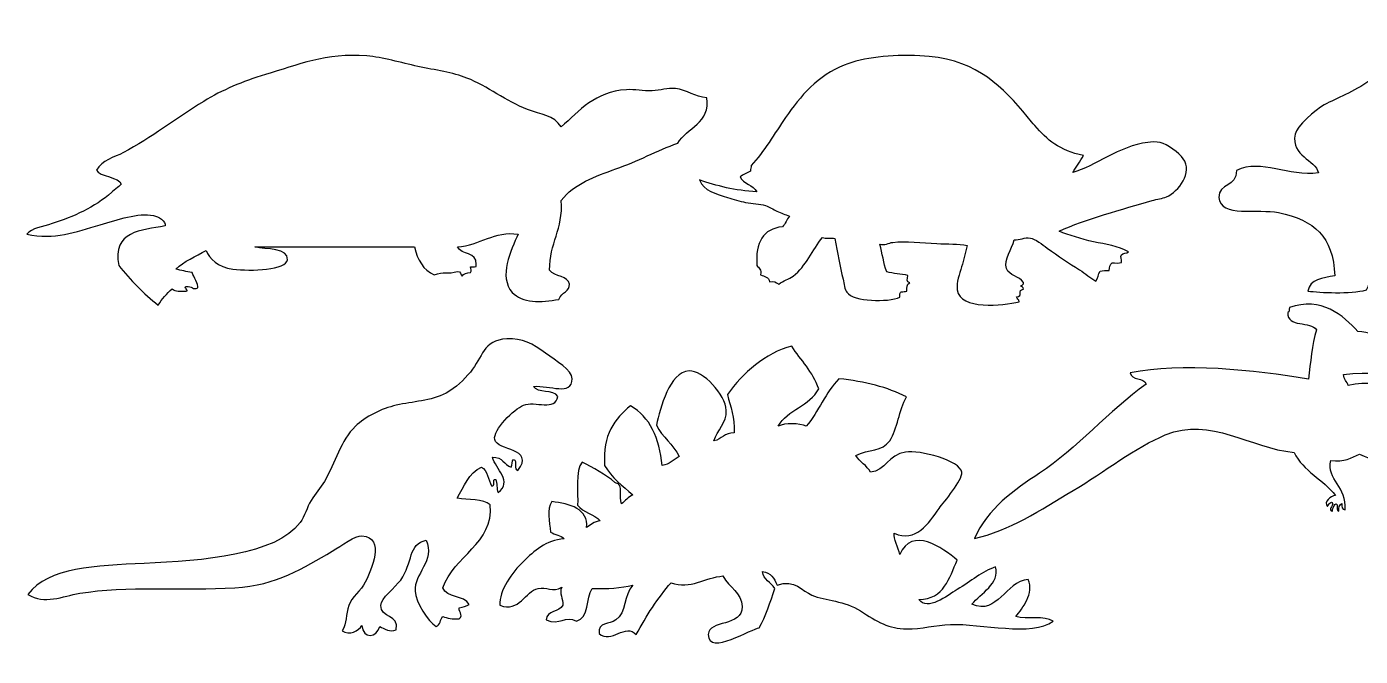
# Model space of a CAD drawing. Header units: centimetres. Extents: x -66 to 65, y -66 to 66.
# Drawn here: x -65.9 to -43.3, y -53.7 to -43.03 of the extents above; entities that cross this region are included whole.
import ezdxf

# ---------------------------------------------------------------- set-up
doc = ezdxf.new("R2010")
doc.units = ezdxf.units.CM
doc.header["$MEASUREMENT"] = 0
doc.layers.add('Layer 1', color=7, linetype='Continuous')

msp = doc.modelspace()

# ---------------------------------------------------------------- linework, layer by layer
at = {"layer": 'Layer 1'}
for points, knots in [([(-37.27991, -46.17779), (-37.09597, -46.59578), (-36.34477, -46.4465), (-35.83132, -46.53498), (-35.83132, -46.53498), (-36.10588, -46.72297), (-36.37305, -46.8941), (-36.76398, -46.89217), (-36.76398, -46.89217), (-36.90085, -46.89151), (-37.03716, -46.81735), (-37.1807, -46.81279), (-37.1807, -46.81279), (-37.37369, -46.8067), (-37.57919, -46.91852), (-37.75617, -46.81279), (-37.75617, -46.81279), (-37.80263, -47.01107), (-37.7581, -47.30036), (-37.83555, -47.46763), (-37.83555, -47.46763), (-38.02542, -47.5823), (-38.54188, -47.61926), (-38.76821, -47.50732), (-38.76821, -47.50732), (-38.81904, -47.52264), (-38.88071, -47.52711), (-38.90712, -47.56685), (-38.90712, -47.56685), (-38.92723, -47.37458), (-38.72821, -47.22996), (-38.47056, -47.24935), (-38.47056, -47.24935), (-38.4998, -47.14627), (-38.54472, -47.05893), (-38.60947, -46.99138), (-38.60947, -46.99138), (-40.04073, -47.10248), (-42.03498, -47.37116), (-43.114, -46.75325), (-43.114, -46.75325), (-43.17136, -46.96709), (-43.07997, -47.32967), (-43.19338, -47.48747), (-43.19338, -47.48747), (-43.4723, -47.56076), (-43.98179, -47.53123), (-44.18557, -47.50731), (-44.18557, -47.50731), (-44.1512, -47.30358), (-43.93443, -47.28218), (-43.72916, -47.24934), (-43.72916, -47.24934), (-43.76321, -46.5733), (-44.07129, -46.30949), (-44.68166, -46.17778), (-44.68166, -46.17778), (-45.02586, -46.10351), (-45.67435, -46.26689), (-45.69369, -45.91981), (-45.69369, -45.91981), (-45.70753, -45.67121), (-45.3828, -45.75008), (-45.39603, -45.4634), (-45.39603, -45.4634), (-44.97375, -45.258), (-44.51079, -45.57487), (-44.00697, -45.50309), (-44.00697, -45.50309), (-44.06132, -45.27055), (-44.47388, -45.23613), (-44.40385, -44.84825), (-44.40385, -44.84825), (-44.38001, -44.71625), (-44.05476, -44.4364), (-43.90776, -44.35216), (-43.90776, -44.35216), (-43.69694, -44.23135), (-43.41235, -44.14086), (-43.13385, -43.93544), (-43.13385, -43.93544), (-42.92591, -43.78206), (-42.64202, -43.56436), (-42.39963, -43.47903), (-42.39963, -43.47903), (-42.13915, -43.38733), (-41.81723, -43.35319), (-41.5265, -43.28059), (-41.5265, -43.28059), (-41.24109, -43.20931), (-40.94598, -43.09459), (-40.67322, -43.06231), (-40.67322, -43.06231), (-40.36683, -43.02606), (-40.19633, -43.17859), (-39.99853, -43.22106), (-39.99853, -43.22106), (-39.70894, -43.28326), (-39.48754, -43.28369), (-39.26431, -43.35997), (-39.26431, -43.35997), (-38.64992, -43.56992), (-38.1052, -43.94443), (-37.63712, -44.35216), (-37.63712, -44.35216), (-37.59426, -44.71983), (-37.435, -44.92377), (-37.2204, -45.22529), (-37.2204, -45.22529), (-37.10861, -45.38237), (-36.85885, -45.68741), (-36.86321, -45.80076), (-36.86321, -45.80076), (-36.87018, -45.98234), (-37.12312, -46.08659), (-37.27991, -46.17779)], [0, 0, 0, 0, 0.03333333, 0.03333333, 0.03333333, 0.03333333, 0.06666667, 0.06666667, 0.06666667, 0.06666667, 0.1, 0.1, 0.1, 0.1, 0.13333333, 0.13333333, 0.13333333, 0.13333333, 0.16666667, 0.16666667, 0.16666667, 0.16666667, 0.2, 0.2, 0.2, 0.2, 0.23333333, 0.23333333, 0.23333333, 0.23333333, 0.26666667, 0.26666667, 0.26666667, 0.26666667, 0.3, 0.3, 0.3, 0.3, 0.33333333, 0.33333333, 0.33333333, 0.33333333, 0.36666667, 0.36666667, 0.36666667, 0.36666667, 0.4, 0.4, 0.4, 0.4, 0.43333333, 0.43333333, 0.43333333, 0.43333333, 0.46666667, 0.46666667, 0.46666667, 0.46666667, 0.5, 0.5, 0.5, 0.5, 0.53333333, 0.53333333, 0.53333333, 0.53333333, 0.56666667, 0.56666667, 0.56666667, 0.56666667, 0.6, 0.6, 0.6, 0.6, 0.63333333, 0.63333333, 0.63333333, 0.63333333, 0.66666667, 0.66666667, 0.66666667, 0.66666667, 0.7, 0.7, 0.7, 0.7, 0.73333333, 0.73333333, 0.73333333, 0.73333333, 0.76666667, 0.76666667, 0.76666667, 0.76666667, 0.8, 0.8, 0.8, 0.8, 0.83333333, 0.83333333, 0.83333333, 0.83333333, 0.86666667, 0.86666667, 0.86666667, 0.86666667, 0.9, 0.9, 0.9, 0.9, 0.93333333, 0.93333333, 0.93333333, 0.93333333, 1, 1, 1, 1]), ([(-56.84153, -44.72584), (-56.52736, -44.44276), (-56.27567, -44.13349), (-55.73621, -44.09417), (-55.73621, -44.09417), (-55.59336, -44.08375), (-55.45483, -44.12007), (-55.30192, -44.11391), (-55.30192, -44.11391), (-55.15997, -44.10819), (-55.03818, -44.05972), (-54.90719, -44.07441), (-54.90719, -44.07441), (-54.70756, -44.09693), (-54.57112, -44.2185), (-54.37421, -44.23234), (-54.37421, -44.23234), (-54.30513, -44.6529), (-54.71349, -44.74172), (-54.86766, -45.00215), (-54.86766, -45.00215), (-55.21098, -45.12261), (-55.55253, -45.30923), (-55.91382, -45.43641), (-55.91382, -45.43641), (-56.2659, -45.56037), (-56.62351, -45.69102), (-56.84153, -45.96939), (-56.84153, -45.96939), (-56.80303, -46.46845), (-57.04502, -46.68705), (-57.03899, -47.15374), (-57.03899, -47.15374), (-56.94797, -47.27251), (-56.71943, -47.24452), (-56.70339, -47.39057), (-56.70339, -47.39057), (-56.69008, -47.51188), (-56.83304, -47.52225), (-56.88103, -47.64719), (-56.88103, -47.64719), (-57.18742, -47.70426), (-57.5068, -47.7091), (-57.67055, -47.52874), (-57.67055, -47.52874), (-57.90928, -47.2659), (-57.69304, -46.80907), (-57.57189, -46.54182), (-57.57189, -46.54182), (-57.96855, -46.48073), (-58.22308, -46.73272), (-58.59831, -46.75894), (-58.59831, -46.75894), (-58.53624, -46.90078), (-58.26533, -46.83395), (-58.28245, -47.05498), (-58.28245, -47.05498), (-58.26218, -47.12131), (-58.34386, -47.08567), (-58.38117, -47.09443), (-58.38117, -47.09443), (-58.37897, -47.14354), (-58.34415, -47.1556), (-58.38117, -47.19317), (-58.38117, -47.19317), (-58.44001, -47.20008), (-58.50134, -47.20455), (-58.51934, -47.25236), (-58.51934, -47.25236), (-58.54794, -47.22831), (-58.54575, -47.17354), (-58.59832, -47.17341), (-58.59832, -47.17341), (-58.76794, -47.22757), (-58.8297, -47.16508), (-58.9931, -47.23265), (-58.9931, -47.23265), (-59.18111, -47.15089), (-59.27816, -46.97823), (-59.32862, -46.75891), (-59.32862, -46.75891), (-60.23006, -46.75891), (-61.13144, -46.75891), (-62.03285, -46.75891), (-62.03285, -46.75891), (-61.84177, -46.8023), (-61.45873, -46.77352), (-61.48021, -46.97603), (-61.48021, -46.97603), (-61.49788, -47.14367), (-62.09703, -47.1755), (-62.40789, -47.13396), (-62.40789, -47.13396), (-62.66377, -47.09975), (-62.79963, -46.95965), (-62.86189, -46.81813), (-62.86189, -46.81813), (-63.03813, -46.91825), (-63.23064, -47.00207), (-63.3751, -47.13396), (-63.3751, -47.13396), (-63.28885, -47.15955), (-63.19082, -47.17333), (-63.09877, -47.19317), (-63.09877, -47.19317), (-63.06149, -47.26659), (-62.99431, -47.39701), (-63.00008, -47.44974), (-63.00008, -47.44974), (-63.08057, -47.49726), (-63.09758, -47.4163), (-63.19743, -47.43003), (-63.19743, -47.43003), (-63.25847, -47.43191), (-63.13639, -47.50705), (-63.19743, -47.50896), (-63.19743, -47.50896), (-63.29337, -47.5128), (-63.38616, -47.51346), (-63.43431, -47.46946), (-63.43431, -47.46946), (-63.53012, -47.54479), (-63.60523, -47.64067), (-63.67119, -47.74584), (-63.67119, -47.74584), (-63.92082, -47.54804), (-64.14146, -47.32126), (-64.34233, -47.07472), (-64.34233, -47.07472), (-64.44539, -46.48473), (-63.96704, -46.47621), (-63.55271, -46.40363), (-63.55271, -46.40363), (-63.53456, -46.32076), (-63.67545, -46.24067), (-63.75012, -46.22594), (-63.75012, -46.22594), (-64.01372, -46.17395), (-64.35887, -46.29804), (-64.65812, -46.38387), (-64.65812, -46.38387), (-65.07873, -46.50452), (-65.42777, -46.64573), (-65.90166, -46.5418), (-65.90166, -46.5418), (-65.81874, -46.43771), (-65.63261, -46.4194), (-65.4674, -46.36413), (-65.4674, -46.36413), (-65.11188, -46.24517), (-64.75218, -46.09436), (-64.46071, -45.83113), (-64.46071, -45.83113), (-64.41623, -45.79099), (-64.3014, -45.70836), (-64.30281, -45.69299), (-64.30281, -45.69299), (-64.31339, -45.57469), (-64.67532, -45.57088), (-64.71733, -45.45611), (-64.71733, -45.45611), (-64.62481, -45.28852), (-64.4192, -45.24185), (-64.26333, -45.16007), (-64.26333, -45.16007), (-63.79203, -44.91266), (-63.37033, -44.57815), (-62.90133, -44.29158), (-62.90133, -44.29158), (-62.58412, -44.09772), (-62.24646, -43.95529), (-61.85522, -43.83753), (-61.85522, -43.83753), (-61.31899, -43.67621), (-60.82401, -43.46571), (-60.13789, -43.52178), (-60.13789, -43.52178), (-59.86815, -43.54379), (-59.55808, -43.63796), (-59.2694, -43.69939), (-59.2694, -43.69939), (-58.97659, -43.7617), (-58.67676, -43.80342), (-58.44038, -43.8968), (-58.44038, -43.8968), (-58.09272, -44.03407), (-57.77495, -44.28748), (-57.41401, -44.42975), (-57.41401, -44.42975), (-57.18234, -44.5211), (-56.96748, -44.52269), (-56.84153, -44.72584)], [0, 0, 0, 0, 0.02040816, 0.02040816, 0.02040816, 0.02040816, 0.04081633, 0.04081633, 0.04081633, 0.04081633, 0.06122449, 0.06122449, 0.06122449, 0.06122449, 0.08163265, 0.08163265, 0.08163265, 0.08163265, 0.10204082, 0.10204082, 0.10204082, 0.10204082, 0.12244898, 0.12244898, 0.12244898, 0.12244898, 0.14285714, 0.14285714, 0.14285714, 0.14285714, 0.16326531, 0.16326531, 0.16326531, 0.16326531, 0.18367347, 0.18367347, 0.18367347, 0.18367347, 0.20408163, 0.20408163, 0.20408163, 0.20408163, 0.2244898, 0.2244898, 0.2244898, 0.2244898, 0.24489796, 0.24489796, 0.24489796, 0.24489796, 0.26530612, 0.26530612, 0.26530612, 0.26530612, 0.28571429, 0.28571429, 0.28571429, 0.28571429, 0.30612245, 0.30612245, 0.30612245, 0.30612245, 0.32653061, 0.32653061, 0.32653061, 0.32653061, 0.34693878, 0.34693878, 0.34693878, 0.34693878, 0.36734694, 0.36734694, 0.36734694, 0.36734694, 0.3877551, 0.3877551, 0.3877551, 0.3877551, 0.40816327, 0.40816327, 0.40816327, 0.40816327, 0.42857143, 0.42857143, 0.42857143, 0.42857143, 0.44897959, 0.44897959, 0.44897959, 0.44897959, 0.46938776, 0.46938776, 0.46938776, 0.46938776, 0.48979592, 0.48979592, 0.48979592, 0.48979592, 0.51020408, 0.51020408, 0.51020408, 0.51020408, 0.53061224, 0.53061224, 0.53061224, 0.53061224, 0.55102041, 0.55102041, 0.55102041, 0.55102041, 0.57142857, 0.57142857, 0.57142857, 0.57142857, 0.59183673, 0.59183673, 0.59183673, 0.59183673, 0.6122449, 0.6122449, 0.6122449, 0.6122449, 0.63265306, 0.63265306, 0.63265306, 0.63265306, 0.65306122, 0.65306122, 0.65306122, 0.65306122, 0.67346939, 0.67346939, 0.67346939, 0.67346939, 0.69387755, 0.69387755, 0.69387755, 0.69387755, 0.71428571, 0.71428571, 0.71428571, 0.71428571, 0.73469388, 0.73469388, 0.73469388, 0.73469388, 0.75510204, 0.75510204, 0.75510204, 0.75510204, 0.7755102, 0.7755102, 0.7755102, 0.7755102, 0.79591837, 0.79591837, 0.79591837, 0.79591837, 0.81632653, 0.81632653, 0.81632653, 0.81632653, 0.83673469, 0.83673469, 0.83673469, 0.83673469, 0.85714286, 0.85714286, 0.85714286, 0.85714286, 0.87755102, 0.87755102, 0.87755102, 0.87755102, 0.89795918, 0.89795918, 0.89795918, 0.89795918, 0.91836735, 0.91836735, 0.91836735, 0.91836735, 0.93877551, 0.93877551, 0.93877551, 0.93877551, 0.95918367, 0.95918367, 0.95918367, 0.95918367, 1, 1, 1, 1]), ([(-47.99096, -45.21058), (-48.04385, -45.31289), (-48.1132, -45.3987), (-48.17082, -45.49628), (-48.17082, -45.49628), (-47.79289, -45.3937), (-47.38636, -45.04479), (-46.90103, -44.98839), (-46.90103, -44.98839), (-46.84036, -44.98135), (-46.75511, -44.97386), (-46.68939, -44.98839), (-46.68939, -44.98839), (-46.5658, -45.01567), (-46.37012, -45.16598), (-46.29786, -45.2635), (-46.29786, -45.2635), (-46.12842, -45.49226), (-46.37755, -45.82262), (-46.58358, -45.90898), (-46.58358, -45.90898), (-46.65264, -45.93798), (-46.74315, -45.94756), (-46.82697, -45.97248), (-46.82697, -45.97248), (-47.32404, -46.12036), (-47.95701, -46.28688), (-48.40365, -46.49101), (-48.40365, -46.49101), (-48.23096, -46.5615), (-48.02993, -46.62457), (-47.82165, -46.67087), (-47.82165, -46.67087), (-47.61316, -46.71723), (-47.39578, -46.74146), (-47.22909, -46.8402), (-47.22909, -46.8402), (-47.25214, -46.87356), (-47.3241, -46.85803), (-47.34545, -46.89309), (-47.34545, -46.89309), (-47.37246, -46.92783), (-47.33309, -46.96691), (-47.34545, -47.02006), (-47.34545, -47.02006), (-47.38022, -47.04173), (-47.45261, -47.02578), (-47.5042, -47.03067), (-47.5042, -47.03067), (-47.54587, -47.04893), (-47.54637, -47.1084), (-47.55712, -47.15764), (-47.55712, -47.15764), (-47.61239, -47.15523), (-47.66274, -47.1578), (-47.70526, -47.16822), (-47.70526, -47.16822), (-47.73971, -47.21489), (-47.74728, -47.28839), (-47.77934, -47.33747), (-47.77934, -47.33747), (-47.87893, -47.28974), (-47.95486, -47.20764), (-48.05445, -47.14702), (-48.05445, -47.14702), (-48.24648, -47.03013), (-48.40725, -46.91567), (-48.6047, -46.77668), (-48.6047, -46.77668), (-48.6837, -46.72101), (-48.8116, -46.62005), (-48.8904, -46.60735), (-48.8904, -46.60735), (-48.99094, -46.59108), (-49.07058, -46.64323), (-49.16554, -46.6391), (-49.16554, -46.6391), (-49.2002, -46.79986), (-49.34477, -46.9665), (-49.29251, -47.12588), (-49.29251, -47.12588), (-49.25049, -47.25391), (-49.07833, -47.24349), (-49.00681, -47.35863), (-49.00681, -47.35863), (-49.00406, -47.39316), (-49.01938, -47.40959), (-49.04912, -47.41157), (-49.04912, -47.41157), (-49.04256, -47.44022), (-49.00496, -47.4379), (-49.00681, -47.47504), (-49.00681, -47.47504), (-49.11584, -47.48639), (-49.00538, -47.59947), (-49.1232, -47.60201), (-49.1232, -47.60201), (-49.12106, -47.64223), (-49.0787, -47.64215), (-49.08087, -47.68665), (-49.08087, -47.68665), (-49.36091, -47.75555), (-50.07904, -47.83275), (-50.12846, -47.48557), (-50.12846, -47.48557), (-50.14732, -47.35304), (-50.08893, -47.2185), (-50.0544, -47.09409), (-50.0544, -47.09409), (-50.02085, -46.97315), (-49.99519, -46.85208), (-49.95918, -46.73428), (-49.95918, -46.73428), (-50.11695, -46.70237), (-50.28713, -46.71094), (-50.47768, -46.70253), (-50.47768, -46.70253), (-50.72792, -46.69147), (-50.9996, -46.65707), (-51.21841, -46.68136), (-51.21841, -46.68136), (-51.29387, -46.68975), (-51.36615, -46.73825), (-51.44061, -46.71311), (-51.44061, -46.71311), (-51.39981, -46.8663), (-51.37878, -47.03926), (-51.32425, -47.1787), (-51.32425, -47.1787), (-51.21863, -47.21418), (-51.08054, -47.2172), (-50.96444, -47.24217), (-50.96444, -47.24217), (-50.9778, -47.30752), (-50.99696, -47.3452), (-50.93269, -47.36917), (-50.93269, -47.36917), (-50.99606, -47.39187), (-50.97653, -47.44275), (-50.98561, -47.50675), (-50.98561, -47.50675), (-51.01202, -47.51561), (-51.04231, -47.52056), (-51.08086, -47.51728), (-51.08086, -47.51728), (-51.10261, -47.53435), (-51.10541, -47.57036), (-51.10203, -47.61253), (-51.10203, -47.61253), (-51.30708, -47.69855), (-51.88551, -47.68733), (-52.00151, -47.52789), (-52.00151, -47.52789), (-52.03757, -47.47831), (-52.04535, -47.38253), (-52.06496, -47.30569), (-52.06496, -47.30569), (-52.11931, -47.09312), (-52.16071, -46.8518), (-52.20254, -46.61785), (-52.20254, -46.61785), (-52.25628, -46.59409), (-52.36275, -46.62288), (-52.41418, -46.59671), (-52.41418, -46.59671), (-52.58182, -46.81039), (-52.69173, -47.08667), (-52.91152, -47.25274), (-52.91152, -47.25274), (-52.98568, -47.30883), (-53.07302, -47.32272), (-53.15488, -47.39032), (-53.15488, -47.39032), (-53.21177, -47.35682), (-53.21737, -47.33222), (-53.3136, -47.34796), (-53.3136, -47.34796), (-53.31868, -47.26485), (-53.40007, -47.25808), (-53.46174, -47.2316), (-53.46174, -47.2316), (-53.44372, -47.13955), (-53.49206, -47.11378), (-53.52524, -47.07288), (-53.52524, -47.07288), (-53.55268, -46.68212), (-53.42054, -46.45092), (-53.09138, -46.41679), (-53.09138, -46.41679), (-53.03836, -46.37104), (-53.02148, -46.28923), (-52.97499, -46.23693), (-52.97499, -46.23693), (-53.04434, -46.20973), (-53.11096, -46.18489), (-53.18663, -46.15224), (-53.18663, -46.15224), (-53.24867, -46.12552), (-53.31135, -46.0772), (-53.3771, -46.05704), (-53.3771, -46.05704), (-53.47984, -46.02553), (-53.60202, -46.02759), (-53.71571, -46.0041), (-53.71571, -46.0041), (-53.81853, -45.98288), (-53.92539, -45.94885), (-54.02257, -45.91943), (-54.02257, -45.91943), (-54.21286, -45.86186), (-54.42402, -45.81211), (-54.49874, -45.62318), (-54.49874, -45.62318), (-54.20746, -45.72348), (-53.89814, -45.80564), (-53.52523, -45.82426), (-53.52523, -45.82426), (-53.58264, -45.70178), (-53.75632, -45.69559), (-53.8109, -45.57029), (-53.8109, -45.57029), (-53.75698, -45.53248), (-53.69057, -45.50721), (-53.63104, -45.47504), (-53.63104, -45.47504), (-53.63832, -45.43249), (-53.62088, -45.41464), (-53.62046, -45.37976), (-53.62046, -45.37976), (-53.4048, -45.14343), (-53.22631, -44.83898), (-53.03848, -44.56498), (-53.03848, -44.56498), (-52.79332, -44.20742), (-52.48508, -43.84783), (-52.04378, -43.67614), (-52.04378, -43.67614), (-51.71826, -43.54946), (-51.26331, -43.49472), (-50.76338, -43.51742), (-50.76338, -43.51742), (-49.88044, -43.55748), (-49.44337, -43.96427), (-49.01739, -44.45915), (-49.01739, -44.45915), (-48.95193, -44.53524), (-48.88777, -44.6211), (-48.81636, -44.70254), (-48.81636, -44.70254), (-48.60598, -44.94253), (-48.39805, -45.12642), (-47.99096, -45.21058)], [0, 0, 0, 0, 0.015625, 0.015625, 0.015625, 0.015625, 0.03125, 0.03125, 0.03125, 0.03125, 0.046875, 0.046875, 0.046875, 0.046875, 0.0625, 0.0625, 0.0625, 0.0625, 0.078125, 0.078125, 0.078125, 0.078125, 0.09375, 0.09375, 0.09375, 0.09375, 0.109375, 0.109375, 0.109375, 0.109375, 0.125, 0.125, 0.125, 0.125, 0.140625, 0.140625, 0.140625, 0.140625, 0.15625, 0.15625, 0.15625, 0.15625, 0.171875, 0.171875, 0.171875, 0.171875, 0.1875, 0.1875, 0.1875, 0.1875, 0.203125, 0.203125, 0.203125, 0.203125, 0.21875, 0.21875, 0.21875, 0.21875, 0.234375, 0.234375, 0.234375, 0.234375, 0.25, 0.25, 0.25, 0.25, 0.265625, 0.265625, 0.265625, 0.265625, 0.28125, 0.28125, 0.28125, 0.28125, 0.296875, 0.296875, 0.296875, 0.296875, 0.3125, 0.3125, 0.3125, 0.3125, 0.328125, 0.328125, 0.328125, 0.328125, 0.34375, 0.34375, 0.34375, 0.34375, 0.359375, 0.359375, 0.359375, 0.359375, 0.375, 0.375, 0.375, 0.375, 0.390625, 0.390625, 0.390625, 0.390625, 0.40625, 0.40625, 0.40625, 0.40625, 0.421875, 0.421875, 0.421875, 0.421875, 0.4375, 0.4375, 0.4375, 0.4375, 0.453125, 0.453125, 0.453125, 0.453125, 0.46875, 0.46875, 0.46875, 0.46875, 0.484375, 0.484375, 0.484375, 0.484375, 0.5, 0.5, 0.5, 0.5, 0.515625, 0.515625, 0.515625, 0.515625, 0.53125, 0.53125, 0.53125, 0.53125, 0.546875, 0.546875, 0.546875, 0.546875, 0.5625, 0.5625, 0.5625, 0.5625, 0.578125, 0.578125, 0.578125, 0.578125, 0.59375, 0.59375, 0.59375, 0.59375, 0.609375, 0.609375, 0.609375, 0.609375, 0.625, 0.625, 0.625, 0.625, 0.640625, 0.640625, 0.640625, 0.640625, 0.65625, 0.65625, 0.65625, 0.65625, 0.671875, 0.671875, 0.671875, 0.671875, 0.6875, 0.6875, 0.6875, 0.6875, 0.703125, 0.703125, 0.703125, 0.703125, 0.71875, 0.71875, 0.71875, 0.71875, 0.734375, 0.734375, 0.734375, 0.734375, 0.75, 0.75, 0.75, 0.75, 0.765625, 0.765625, 0.765625, 0.765625, 0.78125, 0.78125, 0.78125, 0.78125, 0.796875, 0.796875, 0.796875, 0.796875, 0.8125, 0.8125, 0.8125, 0.8125, 0.828125, 0.828125, 0.828125, 0.828125, 0.84375, 0.84375, 0.84375, 0.84375, 0.859375, 0.859375, 0.859375, 0.859375, 0.875, 0.875, 0.875, 0.875, 0.890625, 0.890625, 0.890625, 0.890625, 0.90625, 0.90625, 0.90625, 0.90625, 0.921875, 0.921875, 0.921875, 0.921875, 0.9375, 0.9375, 0.9375, 0.9375, 0.953125, 0.953125, 0.953125, 0.953125, 0.96875, 0.96875, 0.96875, 0.96875, 1, 1, 1, 1]), ([(-42.07315, -50.94238), (-42.241, -50.47206), (-42.89082, -50.48372), (-43.31349, -50.26825), (-43.31349, -50.26825), (-43.45044, -50.32905), (-43.56543, -50.41179), (-43.79884, -50.37612), (-43.79884, -50.37612), (-43.87276, -50.70846), (-43.51801, -50.82737), (-43.55616, -51.21199), (-43.55616, -51.21199), (-43.60357, -51.20548), (-43.61762, -51.16561), (-43.61008, -51.10415), (-43.61008, -51.10415), (-43.65006, -51.12709), (-43.66805, -51.17202), (-43.664, -51.23898), (-43.664, -51.23898), (-43.70059, -51.23065), (-43.68636, -51.17148), (-43.69096, -51.13114), (-43.69096, -51.13114), (-43.71493, -51.06642), (-43.77306, -51.18975), (-43.77187, -51.23898), (-43.77187, -51.23898), (-43.8509, -51.21612), (-43.75576, -51.15217), (-43.77187, -51.10415), (-43.77187, -51.10415), (-43.77981, -51.04004), (-43.84484, -51.13413), (-43.85275, -51.15807), (-43.85275, -51.15807), (-43.92895, -51.08012), (-43.80026, -50.97826), (-43.71794, -50.96932), (-43.71794, -50.96932), (-43.9232, -50.69825), (-44.26571, -50.56438), (-44.41901, -50.24129), (-44.41901, -50.24129), (-45.18366, -50.16737), (-45.8195, -49.626), (-46.60309, -49.94467), (-46.60309, -49.94467), (-47.10194, -50.14755), (-47.63663, -50.5729), (-48.16702, -50.88844), (-48.16702, -50.88844), (-48.71762, -51.21597), (-49.2489, -51.5735), (-49.83882, -51.69735), (-49.83882, -51.69735), (-49.61443, -51.193), (-49.17006, -50.88024), (-48.73328, -50.59181), (-48.73328, -50.59181), (-48.10976, -50.18007), (-47.55612, -49.53075), (-46.92665, -49.08183), (-46.92665, -49.08183), (-46.9656, -48.96798), (-47.17515, -49.02471), (-47.19629, -48.89308), (-47.19629, -48.89308), (-46.33444, -48.71404), (-45.09195, -48.8444), (-44.17628, -49.00092), (-44.17628, -49.00092), (-44.14262, -48.71102), (-44.11598, -48.41405), (-44.04145, -48.16502), (-44.04145, -48.16502), (-44.13802, -48.00093), (-44.53876, -48.14105), (-44.5268, -47.8684), (-44.5268, -47.8684), (-44.49521, -47.86406), (-44.50405, -47.81927), (-44.49984, -47.78752), (-44.49984, -47.78752), (-43.9607, -47.5926), (-43.58179, -47.92111), (-43.34038, -48.19196), (-43.34038, -48.19196), (-42.97618, -48.22816), (-42.61902, -48.37518), (-42.23484, -48.48858), (-42.23484, -48.48858), (-41.71782, -48.64124), (-41.04377, -48.67704), (-40.83271, -49.00089), (-40.83271, -49.00089), (-41.82106, -49.07868), (-42.7493, -48.81804), (-43.58305, -48.91998), (-43.58305, -48.91998), (-43.57601, -49.00285), (-43.52455, -49.04127), (-43.50214, -49.10876), (-43.50214, -49.10876), (-42.86949, -48.95485), (-42.3729, -49.31424), (-41.85733, -49.35144), (-41.85733, -49.35144), (-41.44604, -49.38107), (-40.99505, -49.10252), (-40.59, -49.00089), (-40.59, -49.00089), (-40.36383, -48.94414), (-40.12073, -48.93411), (-39.91589, -48.86606), (-39.91589, -48.86606), (-39.70266, -48.79523), (-39.60596, -48.63378), (-39.43054, -48.5425), (-39.43054, -48.5425), (-39.4113, -48.6786), (-39.4674, -48.73935), (-39.48446, -48.83912), (-39.48446, -48.83912), (-38.80633, -50.03051), (-36.99571, -50.08938), (-36.54536, -51.50858), (-36.54536, -51.50858), (-36.79661, -51.46048), (-36.95258, -51.26286), (-37.16554, -51.13107), (-37.16554, -51.13107), (-37.37959, -50.99857), (-37.60184, -50.94271), (-37.86661, -50.86143), (-37.86661, -50.86143), (-38.34056, -50.71586), (-38.84604, -50.50303), (-39.21482, -50.26821), (-39.21482, -50.26821), (-39.44427, -50.12208), (-39.64588, -49.85427), (-39.88893, -49.80982), (-39.88893, -49.80982), (-40.77772, -49.64726), (-41.31429, -50.50724), (-42.28875, -50.32213), (-42.28875, -50.32213), (-42.20541, -50.52641), (-42.17098, -50.77962), (-41.83036, -50.7266), (-41.83036, -50.7266), (-41.83438, -50.79354), (-41.81642, -50.83849), (-41.77641, -50.86143), (-41.77641, -50.86143), (-41.83045, -51.00895), (-42.03085, -50.78818), (-42.07315, -50.94238)], [0, 0, 0, 0, 0.02439024, 0.02439024, 0.02439024, 0.02439024, 0.04878049, 0.04878049, 0.04878049, 0.04878049, 0.07317073, 0.07317073, 0.07317073, 0.07317073, 0.09756098, 0.09756098, 0.09756098, 0.09756098, 0.12195122, 0.12195122, 0.12195122, 0.12195122, 0.14634146, 0.14634146, 0.14634146, 0.14634146, 0.17073171, 0.17073171, 0.17073171, 0.17073171, 0.19512195, 0.19512195, 0.19512195, 0.19512195, 0.2195122, 0.2195122, 0.2195122, 0.2195122, 0.24390244, 0.24390244, 0.24390244, 0.24390244, 0.26829268, 0.26829268, 0.26829268, 0.26829268, 0.29268293, 0.29268293, 0.29268293, 0.29268293, 0.31707317, 0.31707317, 0.31707317, 0.31707317, 0.34146341, 0.34146341, 0.34146341, 0.34146341, 0.36585366, 0.36585366, 0.36585366, 0.36585366, 0.3902439, 0.3902439, 0.3902439, 0.3902439, 0.41463415, 0.41463415, 0.41463415, 0.41463415, 0.43902439, 0.43902439, 0.43902439, 0.43902439, 0.46341463, 0.46341463, 0.46341463, 0.46341463, 0.48780488, 0.48780488, 0.48780488, 0.48780488, 0.51219512, 0.51219512, 0.51219512, 0.51219512, 0.53658537, 0.53658537, 0.53658537, 0.53658537, 0.56097561, 0.56097561, 0.56097561, 0.56097561, 0.58536585, 0.58536585, 0.58536585, 0.58536585, 0.6097561, 0.6097561, 0.6097561, 0.6097561, 0.63414634, 0.63414634, 0.63414634, 0.63414634, 0.65853659, 0.65853659, 0.65853659, 0.65853659, 0.68292683, 0.68292683, 0.68292683, 0.68292683, 0.70731707, 0.70731707, 0.70731707, 0.70731707, 0.73170732, 0.73170732, 0.73170732, 0.73170732, 0.75609756, 0.75609756, 0.75609756, 0.75609756, 0.7804878, 0.7804878, 0.7804878, 0.7804878, 0.80487805, 0.80487805, 0.80487805, 0.80487805, 0.82926829, 0.82926829, 0.82926829, 0.82926829, 0.85365854, 0.85365854, 0.85365854, 0.85365854, 0.87804878, 0.87804878, 0.87804878, 0.87804878, 0.90243902, 0.90243902, 0.90243902, 0.90243902, 0.92682927, 0.92682927, 0.92682927, 0.92682927, 0.95121951, 0.95121951, 0.95121951, 0.95121951, 1, 1, 1, 1]), ([(-57.31255, -49.12234), (-57.24355, -49.24706), (-56.9715, -49.16872), (-56.90012, -49.29106), (-56.90012, -49.29106), (-56.93161, -49.54464), (-57.29065, -49.36287), (-57.48128, -49.44105), (-57.48128, -49.44105), (-57.64045, -49.50632), (-58.00129, -49.85705), (-57.9687, -50.02221), (-57.9687, -50.02221), (-57.9297, -50.2197), (-57.27967, -50.15744), (-57.575, -50.54714), (-57.575, -50.54714), (-57.65686, -50.54153), (-57.5777, -50.37484), (-57.64998, -50.35966), (-57.64998, -50.35966), (-57.68406, -50.38183), (-57.66472, -50.4574), (-57.68747, -50.49089), (-57.68747, -50.49089), (-57.81505, -50.45602), (-57.8305, -50.30899), (-58.00616, -50.32217), (-58.00616, -50.32217), (-57.95007, -50.5227), (-57.66038, -50.73606), (-57.91242, -50.92209), (-57.91242, -50.92209), (-57.94049, -50.86269), (-57.92181, -50.75654), (-57.94991, -50.69711), (-57.94991, -50.69711), (-58.02368, -50.68584), (-57.94512, -50.82686), (-58.02489, -50.80961), (-58.02489, -50.80961), (-58.07683, -50.69907), (-58.08596, -50.54569), (-58.19361, -50.49089), (-58.19361, -50.49089), (-58.41025, -50.58672), (-58.49, -50.81942), (-58.60604, -51.01582), (-58.60604, -51.01582), (-58.42102, -51.05575), (-58.16159, -51.02132), (-58.04362, -51.12829), (-58.04362, -51.12829), (-57.98226, -51.78149), (-58.66515, -52.00327), (-58.84975, -52.53437), (-58.84975, -52.53437), (-58.78517, -52.71349), (-58.48566, -52.65772), (-58.39983, -52.81557), (-58.39983, -52.81557), (-58.44428, -52.84608), (-58.50826, -52.85711), (-58.56855, -52.87182), (-58.56855, -52.87182), (-58.59445, -52.91069), (-58.49206, -53.00562), (-58.56855, -53.05928), (-58.56855, -53.05928), (-58.68473, -53.06923), (-58.77204, -53.05031), (-58.84975, -53.02179), (-58.84975, -53.02179), (-58.89243, -53.07285), (-58.89288, -53.16612), (-58.96222, -53.19051), (-58.96222, -53.19051), (-59.10316, -53.10648), (-59.30181, -52.78337), (-59.31843, -52.59059), (-59.31843, -52.59059), (-59.34272, -52.30836), (-58.97392, -52.0719), (-59.13097, -51.72821), (-59.13097, -51.72821), (-59.43484, -51.78618), (-59.35462, -52.11307), (-59.56214, -52.40314), (-59.56214, -52.40314), (-59.65411, -52.53162), (-59.90004, -52.71), (-59.89959, -52.83431), (-59.89959, -52.83431), (-59.8988, -53.05058), (-59.58759, -52.98658), (-59.63712, -53.24677), (-59.63712, -53.24677), (-59.74237, -53.29627), (-59.84246, -53.22756), (-59.91832, -53.19052), (-59.91832, -53.19052), (-59.96071, -53.37946), (-60.20624, -53.41192), (-60.21828, -53.17179), (-60.21828, -53.17179), (-60.27207, -53.26752), (-60.43275, -53.34948), (-60.55573, -53.26551), (-60.55573, -53.26551), (-60.46712, -53.13131), (-60.49789, -52.99233), (-60.44326, -52.83432), (-60.44326, -52.83432), (-60.39376, -52.69123), (-60.23284, -52.58466), (-60.16206, -52.44065), (-60.16206, -52.44065), (-60.06065, -52.23438), (-59.81659, -51.68272), (-60.21828, -51.65325), (-60.21828, -51.65325), (-60.33499, -51.64473), (-60.56105, -51.82113), (-60.72445, -51.91572), (-60.72445, -51.91572), (-61.21136, -52.19761), (-61.65716, -52.4928), (-62.37421, -52.5344), (-62.37421, -52.5344), (-63.22754, -52.5839), (-64.2273, -52.49966), (-64.99882, -52.62814), (-64.99882, -52.62814), (-65.29859, -52.67807), (-65.60064, -52.82613), (-65.87994, -52.64687), (-65.87994, -52.64687), (-65.53585, -52.18488), (-64.72609, -52.15985), (-63.91149, -52.12194), (-63.91149, -52.12194), (-62.91917, -52.07577), (-61.67769, -51.98512), (-61.26812, -51.42831), (-61.26812, -51.42831), (-61.18882, -51.32052), (-61.14985, -51.17222), (-61.08066, -51.05334), (-61.08066, -51.05334), (-61.01354, -50.93806), (-60.91805, -50.84175), (-60.85568, -50.73465), (-60.85568, -50.73465), (-60.66671, -50.41011), (-60.57885, -50.0385), (-60.33077, -49.79728), (-60.33077, -49.79728), (-60.16366, -49.63477), (-59.88505, -49.4974), (-59.63711, -49.44107), (-59.63711, -49.44107), (-59.35512, -49.37699), (-59.0531, -49.37236), (-58.79349, -49.23483), (-58.79349, -49.23483), (-58.62225, -49.14413), (-58.49528, -49.01226), (-58.38106, -48.87865), (-58.38106, -48.87865), (-58.16929, -48.63095), (-58.17386, -48.33721), (-57.76238, -48.31623), (-57.76238, -48.31623), (-57.50708, -48.30321), (-57.32359, -48.395), (-57.10624, -48.55994), (-57.10624, -48.55994), (-56.93333, -48.69115), (-56.65304, -48.84283), (-56.65632, -48.99113), (-56.65632, -48.99113), (-56.66297, -49.29141), (-57.03291, -49.09752), (-57.31255, -49.12234)], [0, 0, 0, 0, 0.0212766, 0.0212766, 0.0212766, 0.0212766, 0.04255319, 0.04255319, 0.04255319, 0.04255319, 0.06382979, 0.06382979, 0.06382979, 0.06382979, 0.08510638, 0.08510638, 0.08510638, 0.08510638, 0.10638298, 0.10638298, 0.10638298, 0.10638298, 0.12765957, 0.12765957, 0.12765957, 0.12765957, 0.14893617, 0.14893617, 0.14893617, 0.14893617, 0.17021277, 0.17021277, 0.17021277, 0.17021277, 0.19148936, 0.19148936, 0.19148936, 0.19148936, 0.21276596, 0.21276596, 0.21276596, 0.21276596, 0.23404255, 0.23404255, 0.23404255, 0.23404255, 0.25531915, 0.25531915, 0.25531915, 0.25531915, 0.27659574, 0.27659574, 0.27659574, 0.27659574, 0.29787234, 0.29787234, 0.29787234, 0.29787234, 0.31914894, 0.31914894, 0.31914894, 0.31914894, 0.34042553, 0.34042553, 0.34042553, 0.34042553, 0.36170213, 0.36170213, 0.36170213, 0.36170213, 0.38297872, 0.38297872, 0.38297872, 0.38297872, 0.40425532, 0.40425532, 0.40425532, 0.40425532, 0.42553191, 0.42553191, 0.42553191, 0.42553191, 0.44680851, 0.44680851, 0.44680851, 0.44680851, 0.46808511, 0.46808511, 0.46808511, 0.46808511, 0.4893617, 0.4893617, 0.4893617, 0.4893617, 0.5106383, 0.5106383, 0.5106383, 0.5106383, 0.53191489, 0.53191489, 0.53191489, 0.53191489, 0.55319149, 0.55319149, 0.55319149, 0.55319149, 0.57446809, 0.57446809, 0.57446809, 0.57446809, 0.59574468, 0.59574468, 0.59574468, 0.59574468, 0.61702128, 0.61702128, 0.61702128, 0.61702128, 0.63829787, 0.63829787, 0.63829787, 0.63829787, 0.65957447, 0.65957447, 0.65957447, 0.65957447, 0.68085106, 0.68085106, 0.68085106, 0.68085106, 0.70212766, 0.70212766, 0.70212766, 0.70212766, 0.72340426, 0.72340426, 0.72340426, 0.72340426, 0.74468085, 0.74468085, 0.74468085, 0.74468085, 0.76595745, 0.76595745, 0.76595745, 0.76595745, 0.78723404, 0.78723404, 0.78723404, 0.78723404, 0.80851064, 0.80851064, 0.80851064, 0.80851064, 0.82978723, 0.82978723, 0.82978723, 0.82978723, 0.85106383, 0.85106383, 0.85106383, 0.85106383, 0.87234043, 0.87234043, 0.87234043, 0.87234043, 0.89361702, 0.89361702, 0.89361702, 0.89361702, 0.91489362, 0.91489362, 0.91489362, 0.91489362, 0.93617021, 0.93617021, 0.93617021, 0.93617021, 0.95744681, 0.95744681, 0.95744681, 0.95744681, 1, 1, 1, 1]), ([(-55.81905, -51.11288), (-55.75433, -51.06303), (-55.70938, -50.99339), (-55.6281, -50.96014), (-55.6281, -50.96014), (-55.8037, -50.81115), (-55.985, -50.66783), (-56.10546, -50.46368), (-56.10546, -50.46368), (-56.14618, -49.93922), (-55.93229, -49.66937), (-55.66628, -49.45165), (-55.66628, -49.45165), (-55.3364, -49.63733), (-55.17992, -49.99643), (-55.13161, -50.46368), (-55.13161, -50.46368), (-55.0085, -50.44037), (-54.93399, -50.36846), (-54.84517, -50.31094), (-54.84517, -50.31094), (-54.93725, -50.0975), (-55.1306, -49.98532), (-55.22707, -49.77627), (-55.22707, -49.77627), (-55.15989, -49.48785), (-55.00903, -48.87735), (-54.6733, -48.8597), (-54.6733, -48.8597), (-54.44502, -48.84769), (-54.05285, -49.2624), (-54.04317, -49.52804), (-54.04317, -49.52804), (-54.03566, -49.73428), (-54.19909, -49.86803), (-54.25322, -50.04361), (-54.25322, -50.04361), (-54.11587, -50.02181), (-54.07545, -49.90309), (-53.9095, -49.90992), (-53.9095, -49.90992), (-53.89849, -49.64433), (-53.97324, -49.46444), (-54.02406, -49.26071), (-54.02406, -49.26071), (-53.76829, -48.8927), (-53.37895, -48.55644), (-52.93564, -48.43963), (-52.93564, -48.43963), (-52.78268, -48.6813), (-52.57528, -48.86852), (-52.47738, -49.16522), (-52.47738, -49.16522), (-52.63105, -49.45073), (-53.00292, -49.51807), (-53.16479, -49.79535), (-53.16479, -49.79535), (-53.04509, -49.74013), (-52.80869, -49.74378), (-52.68743, -49.79535), (-52.68743, -49.79535), (-52.48113, -49.54974), (-52.35906, -49.21988), (-52.13368, -48.99334), (-52.13368, -48.99334), (-51.69325, -49.03663), (-51.31027, -49.13743), (-50.98798, -49.29888), (-50.98798, -49.29888), (-51.1212, -49.52618), (-51.13887, -49.83889), (-51.27442, -50.04358), (-51.27442, -50.04358), (-51.39904, -50.23178), (-51.6355, -50.18291), (-51.84727, -50.29181), (-51.84727, -50.29181), (-51.78231, -50.40508), (-51.65836, -50.45932), (-51.59904, -50.57822), (-51.59904, -50.57822), (-51.3439, -50.55078), (-51.29556, -50.28093), (-51.00709, -50.23453), (-51.00709, -50.23453), (-50.76457, -50.19548), (-50.07121, -50.38111), (-50.05234, -50.57822), (-50.05234, -50.57822), (-50.03956, -50.71186), (-50.35285, -51.0786), (-50.43424, -51.18928), (-50.43424, -51.18928), (-50.61768, -51.43868), (-50.83212, -51.78028), (-51.19804, -51.60936), (-51.19804, -51.60936), (-51.2172, -51.70527), (-51.12422, -51.85354), (-51.10255, -51.97216), (-51.10255, -51.97216), (-50.9007, -51.48808), (-50.37669, -51.85429), (-50.1287, -52.06765), (-50.1287, -52.06765), (-50.26896, -52.36658), (-50.35034, -52.72437), (-50.77793, -52.73599), (-50.77793, -52.73599), (-50.63265, -52.93168), (-50.30734, -52.67159), (-50.1287, -52.56412), (-50.1287, -52.56412), (-49.89634, -52.42434), (-49.70407, -52.25628), (-49.47947, -52.18222), (-49.47947, -52.18222), (-49.40412, -52.46091), (-49.73085, -52.63476), (-49.88047, -52.81235), (-49.88047, -52.81235), (-49.44298, -53.0088), (-49.31992, -52.42677), (-48.92572, -52.39224), (-48.92572, -52.39224), (-48.82761, -52.63505), (-49.01785, -52.87325), (-49.13575, -53.02237), (-49.13575, -53.02237), (-48.94893, -53.07105), (-48.64452, -53.00213), (-48.50562, -53.09876), (-48.50562, -53.09876), (-48.85984, -53.36901), (-49.72088, -53.13779), (-50.24324, -53.15604), (-50.24324, -53.15604), (-50.49676, -53.16493), (-50.73666, -53.23335), (-50.98794, -53.23243), (-50.98794, -53.23243), (-51.27988, -53.23135), (-51.49388, -53.10805), (-51.77084, -52.92692), (-51.77084, -52.92692), (-52.03659, -52.75314), (-52.35919, -52.75483), (-52.59192, -52.65958), (-52.59192, -52.65958), (-52.75906, -52.59116), (-52.87772, -52.38568), (-53.18387, -52.48773), (-53.18387, -52.48773), (-53.23327, -52.37803), (-53.28695, -52.27254), (-53.4321, -52.2586), (-53.4321, -52.2586), (-53.41268, -52.40465), (-53.28298, -52.44045), (-53.22205, -52.54501), (-53.22205, -52.54501), (-53.29923, -52.77975), (-53.37255, -53.01832), (-53.48939, -53.21335), (-53.48939, -53.21335), (-53.58996, -53.21494), (-54.35363, -53.69627), (-54.34868, -53.32791), (-54.34868, -53.32791), (-54.34519, -53.06788), (-53.76943, -53.21099), (-53.77583, -52.85055), (-53.77583, -52.85055), (-53.7799, -52.62105), (-53.99292, -52.5358), (-54.10045, -52.33498), (-54.10045, -52.33498), (-54.39869, -52.35914), (-54.65703, -52.56927), (-54.97881, -52.44954), (-54.97881, -52.44954), (-55.20831, -52.71015), (-55.39937, -53.00921), (-55.57076, -53.3279), (-55.57076, -53.3279), (-55.74814, -53.12412), (-55.99539, -53.49316), (-56.20089, -53.3088), (-56.20089, -53.3088), (-56.21653, -53.11097), (-56.02963, -53.15754), (-55.91445, -53.07967), (-55.91445, -53.07967), (-55.73414, -52.95775), (-55.78626, -52.65909), (-55.62804, -52.48772), (-55.62804, -52.48772), (-55.8273, -52.53672), (-56.05616, -52.55604), (-56.31545, -52.545), (-56.31545, -52.545), (-56.42253, -52.71161), (-56.36133, -53.04652), (-56.58279, -53.09877), (-56.58279, -53.09877), (-56.76845, -52.99622), (-56.86703, -53.17793), (-57.09836, -53.07967), (-57.09836, -53.07967), (-57.07987, -52.91991), (-56.87463, -52.94695), (-56.81192, -52.83141), (-56.81192, -52.83141), (-56.80298, -52.71264), (-56.88775, -52.63477), (-56.83102, -52.5259), (-56.83102, -52.5259), (-56.97993, -52.61303), (-57.10095, -52.51701), (-57.23202, -52.545), (-57.23202, -52.545), (-57.45366, -52.59231), (-57.55206, -52.95989), (-57.88125, -52.83141), (-57.88125, -52.83141), (-57.89601, -52.5809), (-57.67667, -52.27491), (-57.48025, -52.08671), (-57.48025, -52.08671), (-57.30308, -51.91695), (-57.10367, -51.72328), (-56.79284, -51.70478), (-56.79284, -51.70478), (-56.84933, -51.6467), (-56.95045, -51.63326), (-57.022, -51.59022), (-57.022, -51.59022), (-57.04568, -51.41938), (-57.08706, -51.20213), (-57.0029, -51.07465), (-57.0029, -51.07465), (-56.69818, -51.10481), (-56.37298, -51.20326), (-56.41095, -51.51386), (-56.41095, -51.51386), (-56.34192, -51.4683), (-56.28376, -51.41189), (-56.18182, -51.3993), (-56.18182, -51.3993), (-56.2808, -51.28188), (-56.47577, -51.26045), (-56.56372, -51.13196), (-56.56372, -51.13196), (-56.54986, -50.95326), (-56.61185, -50.53763), (-56.48733, -50.40634), (-56.48733, -50.40634), (-56.30564, -50.49955), (-56.07818, -50.61838), (-55.93358, -50.75003), (-55.93358, -50.75003), (-55.89844, -50.78204), (-55.88109, -50.74506), (-55.85719, -50.78821), (-55.85719, -50.78821), (-55.80349, -50.8855), (-55.86692, -50.96328), (-55.81905, -51.11288)], [0, 0, 0, 0, 0.01470588, 0.01470588, 0.01470588, 0.01470588, 0.02941176, 0.02941176, 0.02941176, 0.02941176, 0.04411765, 0.04411765, 0.04411765, 0.04411765, 0.05882353, 0.05882353, 0.05882353, 0.05882353, 0.07352941, 0.07352941, 0.07352941, 0.07352941, 0.08823529, 0.08823529, 0.08823529, 0.08823529, 0.10294118, 0.10294118, 0.10294118, 0.10294118, 0.11764706, 0.11764706, 0.11764706, 0.11764706, 0.13235294, 0.13235294, 0.13235294, 0.13235294, 0.14705882, 0.14705882, 0.14705882, 0.14705882, 0.16176471, 0.16176471, 0.16176471, 0.16176471, 0.17647059, 0.17647059, 0.17647059, 0.17647059, 0.19117647, 0.19117647, 0.19117647, 0.19117647, 0.20588235, 0.20588235, 0.20588235, 0.20588235, 0.22058824, 0.22058824, 0.22058824, 0.22058824, 0.23529412, 0.23529412, 0.23529412, 0.23529412, 0.25, 0.25, 0.25, 0.25, 0.26470588, 0.26470588, 0.26470588, 0.26470588, 0.27941176, 0.27941176, 0.27941176, 0.27941176, 0.29411765, 0.29411765, 0.29411765, 0.29411765, 0.30882353, 0.30882353, 0.30882353, 0.30882353, 0.32352941, 0.32352941, 0.32352941, 0.32352941, 0.33823529, 0.33823529, 0.33823529, 0.33823529, 0.35294118, 0.35294118, 0.35294118, 0.35294118, 0.36764706, 0.36764706, 0.36764706, 0.36764706, 0.38235294, 0.38235294, 0.38235294, 0.38235294, 0.39705882, 0.39705882, 0.39705882, 0.39705882, 0.41176471, 0.41176471, 0.41176471, 0.41176471, 0.42647059, 0.42647059, 0.42647059, 0.42647059, 0.44117647, 0.44117647, 0.44117647, 0.44117647, 0.45588235, 0.45588235, 0.45588235, 0.45588235, 0.47058824, 0.47058824, 0.47058824, 0.47058824, 0.48529412, 0.48529412, 0.48529412, 0.48529412, 0.5, 0.5, 0.5, 0.5, 0.51470588, 0.51470588, 0.51470588, 0.51470588, 0.52941176, 0.52941176, 0.52941176, 0.52941176, 0.54411765, 0.54411765, 0.54411765, 0.54411765, 0.55882353, 0.55882353, 0.55882353, 0.55882353, 0.57352941, 0.57352941, 0.57352941, 0.57352941, 0.58823529, 0.58823529, 0.58823529, 0.58823529, 0.60294118, 0.60294118, 0.60294118, 0.60294118, 0.61764706, 0.61764706, 0.61764706, 0.61764706, 0.63235294, 0.63235294, 0.63235294, 0.63235294, 0.64705882, 0.64705882, 0.64705882, 0.64705882, 0.66176471, 0.66176471, 0.66176471, 0.66176471, 0.67647059, 0.67647059, 0.67647059, 0.67647059, 0.69117647, 0.69117647, 0.69117647, 0.69117647, 0.70588235, 0.70588235, 0.70588235, 0.70588235, 0.72058824, 0.72058824, 0.72058824, 0.72058824, 0.73529412, 0.73529412, 0.73529412, 0.73529412, 0.75, 0.75, 0.75, 0.75, 0.76470588, 0.76470588, 0.76470588, 0.76470588, 0.77941176, 0.77941176, 0.77941176, 0.77941176, 0.79411765, 0.79411765, 0.79411765, 0.79411765, 0.80882353, 0.80882353, 0.80882353, 0.80882353, 0.82352941, 0.82352941, 0.82352941, 0.82352941, 0.83823529, 0.83823529, 0.83823529, 0.83823529, 0.85294118, 0.85294118, 0.85294118, 0.85294118, 0.86764706, 0.86764706, 0.86764706, 0.86764706, 0.88235294, 0.88235294, 0.88235294, 0.88235294, 0.89705882, 0.89705882, 0.89705882, 0.89705882, 0.91176471, 0.91176471, 0.91176471, 0.91176471, 0.92647059, 0.92647059, 0.92647059, 0.92647059, 0.94117647, 0.94117647, 0.94117647, 0.94117647, 0.95588235, 0.95588235, 0.95588235, 0.95588235, 0.97058824, 0.97058824, 0.97058824, 0.97058824, 1, 1, 1, 1])]:
    msp.add_open_spline(points, degree=3, knots=knots, dxfattribs=at)

doc.saveas('drawing.dxf')
